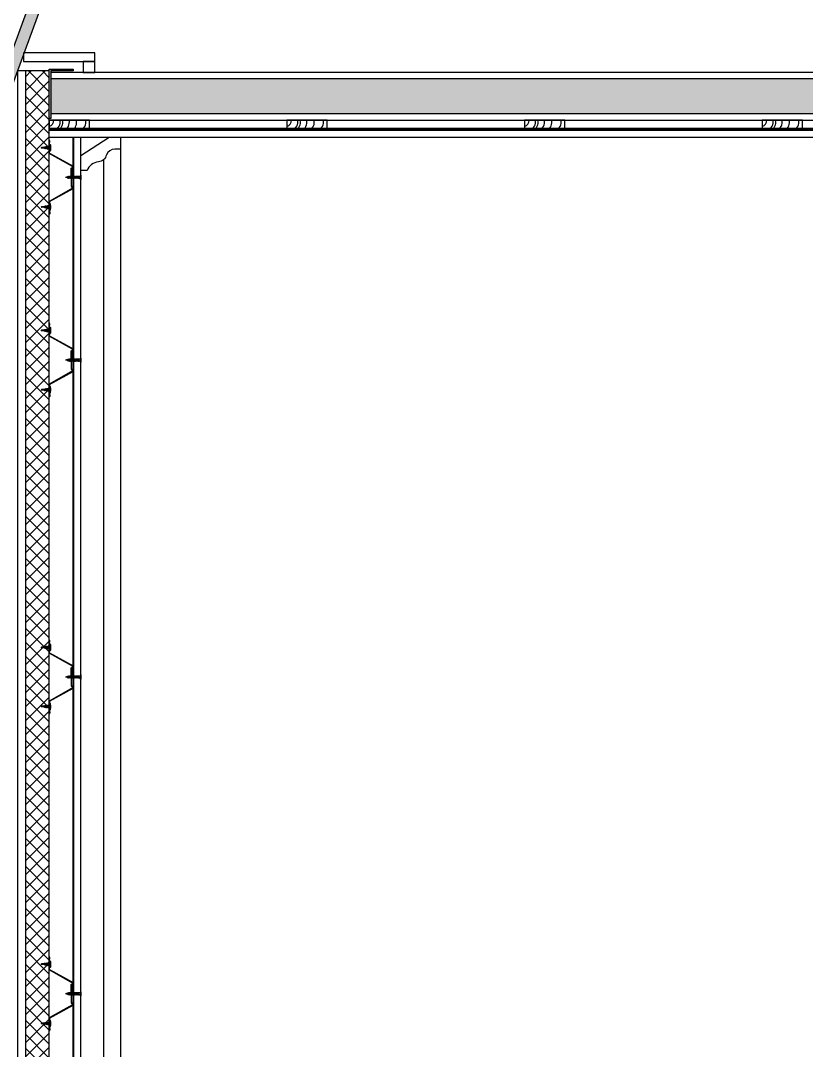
# Model space of a CAD drawing. Header units: inches. Extents: x 203 to 1065, y -1127 to 921.
# Drawn here: x 359.185 to 360.177, y 902.561 to 903.861 of the extents above; entities that cross this region are included whole.
import ezdxf

# ---------------------------------------------------------------- set-up
doc = ezdxf.new("R2010")
doc.units = ezdxf.units.IN
doc.header["$MEASUREMENT"] = 0
doc.linetypes.add('CONTINUA', pattern=[0])
doc.linetypes.add('DASHED2', pattern=[0.375, 0.25, -0.125])
for name, color, linetype in [('CORTE MUROS', 4, 'CONTINUA'), ('CORTE PERFILES Y CERCHA', 3, 'CONTINUA'), ('CORTE PROY', 8, 'CONTINUA')]:
    doc.layers.add(name, color=color, linetype=linetype)

msp = doc.modelspace()

# ---------------------------------------------------------------- hatches: boundary and pattern name
at = {"layer": 'CORTE MUROS', "ltscale": 0.5}
h = msp.add_hatch(dxfattribs=at)
h.set_pattern_fill('ANSI38', color=252, scale=0.05, angle=90.1237, style=0)
h.set_pattern_definition([(135.1236939, (356.129718, 445.1284), (-0.00440986616, -0.004428948005), []), (225.1236939, (356.129718, 445.1284), (-0.00439078432, -0.01326776217), [0.015625, -0.009375])])
h.paths.add_polyline_path([(357.3146, 898.7036), (357.3005, 898.7087), (359.2294, 903.9731), (359.2435, 903.9679)])
at = {"layer": 'CORTE MUROS'}
h = msp.add_hatch(dxfattribs=at)
h.set_pattern_fill('HONEY', color=251, scale=0.003, angle=90, style=0)
h.set_pattern_definition([(90, (1152.250319, -1371.910052), (-0.008248891935, 0.0142875), [0.009525, -0.01905]), (210, (1152.250319, -1371.910052), (-0.00824889199, -0.01428749997), [0.009525, -0.01905]), (150, (1152.250319, -1371.910052), (-0.016497783924, 3e-11), [-0.01905, 0.009525])])
h.paths.add_polyline_path([(359.2232, 903.7436), (359.2232, 903.7876), (361.6252, 903.7876), (361.6252, 903.7436)])
at = {"layer": 'CORTE PERFILES Y CERCHA', "ltscale": 0.5}
h = msp.add_hatch(dxfattribs=at)
h.set_pattern_fill('_USER', color=251, scale=0.0125, angle=135, style=0, double=1, pattern_type=0)
h.set_pattern_definition([(135, (330.638395, 601.799274), (-0.00883883476, -0.00883883476), []), (225, (330.638395, 601.799274), (0.00883883476, -0.00883883476), [])])
h.paths.add_polyline_path([(359.1912, 903.7976), (359.1912, 893.6096), (359.2212, 893.6096), (359.2212, 903.7976)])
msp.add_hatch(color=256, dxfattribs=at).paths.add_polyline_path([(359.2212, 903.7376), (359.2212, 903.7996), (359.239, 903.7996), (359.2392, 903.7994), (359.2394, 903.7996), (359.2512, 903.7996), (359.2512, 903.7976), (359.2232, 903.7976), (359.2232, 903.7778), (359.223, 903.7776), (359.2232, 903.7774), (359.2232, 903.7436), (359.2232, 903.7376)])

# ---------------------------------------------------------------- linework, layer by layer
at = {"layer": 'CORTE MUROS', "color": 1}
for p, q in [((359.2212, 903.7356), (361.6212, 903.7356)), ((359.2212, 903.7229), (361.6212, 903.7229)), ((359.2212, 903.7139), (361.6212, 903.7139))]:
    msp.add_line(p, q, dxfattribs=at)
at = {"layer": 'CORTE MUROS'}
for points in [[(357.3146, 898.7036), (357.3005, 898.7087), (359.2295, 903.9731), (359.2436, 903.9679), (357.3146, 898.7036)], [(359.2232, 903.7356), (361.6252, 903.7356), (361.6252, 903.7956), (359.2232, 903.7956)], [(361.6252, 903.7876), (359.2232, 903.7876)], [(361.6252, 903.7436), (359.2232, 903.7436)]]:
    msp.add_lwpolyline(points, dxfattribs=at)
at = {"layer": 'CORTE MUROS', "color": 1}
for points in [[(359.2212, 903.7356), (359.2212, 903.7229), (359.272, 903.7229), (359.272, 903.7356)], [(359.5212, 903.7356), (359.5212, 903.7229), (359.572, 903.7229), (359.572, 903.7356)], [(359.8212, 903.7356), (359.8212, 903.7229), (359.872, 903.7229), (359.872, 903.7356)], [(360.1212, 903.7356), (360.1212, 903.7229), (360.172, 903.7229), (360.172, 903.7356)]]:
    msp.add_lwpolyline(points, close=True, dxfattribs=at)
at = {"layer": 'CORTE MUROS', "color": 254, "linetype": 'DASHED2', "ltscale": 0.05, "const_width": 0.003, "elevation": 0}
msp.add_lwpolyline([(361.6212, 903.7243), (359.2212, 903.7243)], close=True, dxfattribs=at)
at = {"layer": 'CORTE MUROS', "color": 1}
for centre, radius, start, end in [((359.2183, 903.7356), 0.00878, 288.9627, 359.9781), ((359.2249, 903.7327), 0.0101, 284.3105, 16.715), ((359.2285, 903.7323), 0.00986, 287.7246, 17.0401), ((359.2365, 903.7325), 0.0101, 284.3105, 16.715), ((359.2445, 903.7324), 0.0112, 301.4112, 16.4414), ((359.2573, 903.7325), 0.0101, 284.3105, 16.715), ((359.5183, 903.7356), 0.00878, 288.9627, 359.9781), ((359.5249, 903.7327), 0.0101, 284.3105, 16.715), ((359.5285, 903.7323), 0.00986, 287.7246, 17.0401), ((359.5365, 903.7325), 0.0101, 284.3105, 16.715), ((359.5445, 903.7324), 0.0112, 301.4112, 16.4414), ((359.5573, 903.7325), 0.0101, 284.3105, 16.715), ((359.8183, 903.7356), 0.00878, 288.9627, 359.9781), ((359.8249, 903.7327), 0.0101, 284.3105, 16.715), ((359.8285, 903.7323), 0.00986, 287.7246, 17.0401), ((359.8365, 903.7325), 0.0101, 284.3105, 16.715), ((359.8445, 903.7324), 0.0112, 301.4112, 16.4414), ((359.8573, 903.7325), 0.0101, 284.3105, 16.715), ((360.1183, 903.7356), 0.00878, 288.9627, 359.9781), ((360.1249, 903.7327), 0.0101, 284.3105, 16.715), ((360.1285, 903.7323), 0.00986, 287.7246, 17.0401), ((360.1365, 903.7325), 0.0101, 284.3105, 16.715), ((360.1445, 903.7324), 0.0112, 301.4112, 16.4414), ((360.1573, 903.7325), 0.0101, 284.3105, 16.715)]:
    msp.add_arc(centre, radius, start, end, dxfattribs=at)
at = {"layer": 'CORTE PERFILES Y CERCHA'}
for p, q in [((359.2212, 903.7021), (359.2212, 903.7091)), ((359.2216, 903.7021), (359.2216, 903.7091)), ((359.2216, 903.7091), (359.2216, 903.7091)), ((359.2216, 903.7072), (359.2216, 903.7091)), ((359.2216, 903.7072), (359.222, 903.7072)), ((359.222, 903.704), (359.2216, 903.7036)), ((359.222, 903.7072), (359.222, 903.7091)), ((359.222, 903.704), (359.222, 903.6971)), ((359.2221, 903.7041), (359.2221, 903.697)), ((359.2229, 903.7041), (359.2229, 903.697)), ((359.2147, 903.7013), (359.2109, 903.7006)), ((359.2109, 903.7006), (359.2116, 903.701)), ((359.2116, 903.7006), (359.2109, 903.7006)), ((359.2109, 903.7006), (359.2116, 903.7002)), ((359.2147, 903.7013), (359.2116, 903.701)), ((359.2116, 903.7002), (359.2116, 903.7006)), ((359.215, 903.6998), (359.2116, 903.7002)), ((359.2151, 903.7017), (359.2147, 903.7013)), ((359.2147, 903.7013), (359.215, 903.6998)), ((359.2155, 903.6995), (359.215, 903.6998)), ((359.2151, 903.7017), (359.2155, 903.7014)), ((359.2155, 903.6995), (359.2151, 903.7017)), ((359.2164, 903.7015), (359.2155, 903.7014)), ((359.2155, 903.7014), (359.216, 903.6997)), ((359.2155, 903.6995), (359.216, 903.6997)), ((359.2169, 903.6996), (359.216, 903.6997)), ((359.2168, 903.702), (359.2164, 903.7015)), ((359.2164, 903.7015), (359.2169, 903.6996)), ((359.2168, 903.702), (359.2173, 903.7016)), ((359.2174, 903.6992), (359.2168, 903.702)), ((359.2174, 903.6992), (359.2169, 903.6996)), ((359.2182, 903.7017), (359.2173, 903.7016)), ((359.2173, 903.7016), (359.2178, 903.6995)), ((359.2174, 903.6992), (359.2178, 903.6995)), ((359.2187, 903.6994), (359.2178, 903.6995)), ((359.2186, 903.7023), (359.2182, 903.7017)), ((359.2182, 903.7017), (359.2187, 903.6994)), ((359.2186, 903.7023), (359.219, 903.7018)), ((359.2192, 903.6989), (359.2186, 903.7023)), ((359.2192, 903.6989), (359.2187, 903.6994)), ((359.22, 903.702), (359.219, 903.7018)), ((359.219, 903.7018), (359.2197, 903.6993)), ((359.2192, 903.6989), (359.2197, 903.6993)), ((359.2207, 903.6991), (359.2197, 903.6993)), ((359.2204, 903.7026), (359.22, 903.702)), ((359.22, 903.702), (359.2207, 903.6991)), ((359.2204, 903.7026), (359.2208, 903.7021)), ((359.2211, 903.6986), (359.2204, 903.7026)), ((359.2211, 903.6986), (359.2207, 903.6991)), ((359.2208, 903.7021), (359.2216, 903.699)), ((359.2216, 903.7021), (359.2208, 903.7021)), ((359.2211, 903.6986), (359.2216, 903.699)), ((359.2212, 903.6935), (359.2212, 903.6986)), ((359.2216, 903.7021), (359.2216, 903.7036)), ((359.2216, 903.7021), (359.2216, 903.699)), ((359.2216, 903.6938), (359.2216, 903.699)), ((359.2216, 903.6976), (359.2216, 903.699)), ((359.222, 903.6971), (359.2216, 903.6976)), ((359.2234, 903.7006), (359.2229, 903.7006)), ((359.2612, 903.6658), (359.2596, 903.6644)), ((359.2612, 903.6658), (359.2612, 903.6606)), ((359.2442, 903.664), (359.2419, 903.6632)), ((359.2446, 903.6643), (359.2443, 903.664)), ((359.2443, 903.664), (359.2447, 903.6622)), ((359.2446, 903.6643), (359.2449, 903.6642)), ((359.245, 903.6619), (359.2446, 903.6643)), ((359.245, 903.6619), (359.2447, 903.6622)), ((359.2455, 903.6644), (359.2449, 903.6642)), ((359.2449, 903.6642), (359.2453, 903.6622)), ((359.245, 903.6619), (359.2453, 903.6622)), ((359.2461, 903.662), (359.2453, 903.6622)), ((359.2458, 903.6647), (359.2455, 903.6644)), ((359.2455, 903.6644), (359.2461, 903.662)), ((359.2458, 903.6647), (359.2462, 903.6644)), ((359.2464, 903.6617), (359.2458, 903.6647)), ((359.2464, 903.6617), (359.2461, 903.662)), ((359.2462, 903.6644), (359.2467, 903.662)), ((359.2468, 903.6644), (359.2462, 903.6644)), ((359.2464, 903.6617), (359.2467, 903.662)), ((359.2474, 903.662), (359.2467, 903.662)), ((359.2472, 903.6647), (359.2468, 903.6644)), ((359.2468, 903.6644), (359.2474, 903.662)), ((359.2472, 903.6647), (359.2475, 903.6644)), ((359.2477, 903.6617), (359.2472, 903.6647)), ((359.2477, 903.6617), (359.2474, 903.662)), ((359.2475, 903.6644), (359.2481, 903.662)), ((359.2482, 903.6644), (359.2475, 903.6644)), ((359.2477, 903.6617), (359.2481, 903.662)), ((359.2487, 903.662), (359.2481, 903.662)), ((359.2485, 903.6647), (359.2482, 903.6644)), ((359.2482, 903.6644), (359.2487, 903.662)), ((359.2485, 903.6647), (359.2489, 903.6644)), ((359.2491, 903.6617), (359.2485, 903.6647)), ((359.2491, 903.6617), (359.2487, 903.662)), ((359.2489, 903.6644), (359.2494, 903.662)), ((359.2495, 903.6644), (359.2489, 903.6644)), ((359.2491, 903.6617), (359.2494, 903.662)), ((359.2501, 903.662), (359.2494, 903.662)), ((359.2499, 903.6647), (359.2495, 903.6644)), ((359.2495, 903.6644), (359.2501, 903.662)), ((359.2499, 903.6647), (359.2502, 903.6644)), ((359.2504, 903.6617), (359.2499, 903.6647)), ((359.2504, 903.6617), (359.2501, 903.662)), ((359.2502, 903.6644), (359.2508, 903.662)), ((359.2509, 903.6644), (359.2502, 903.6644)), ((359.2504, 903.6617), (359.2508, 903.662)), ((359.2514, 903.662), (359.2508, 903.662)), ((359.2512, 903.6647), (359.2509, 903.6644)), ((359.2509, 903.6644), (359.2514, 903.662)), ((359.2512, 903.6647), (359.2516, 903.6644)), ((359.2518, 903.6617), (359.2512, 903.6647)), ((359.2518, 903.6617), (359.2514, 903.662)), ((359.2516, 903.6644), (359.2521, 903.662)), ((359.2523, 903.6644), (359.2516, 903.6644)), ((359.2518, 903.6617), (359.2521, 903.662)), ((359.2528, 903.662), (359.2521, 903.662)), ((359.2528, 903.662), (359.2521, 903.662)), ((359.2526, 903.6647), (359.2523, 903.6644)), ((359.2523, 903.6644), (359.2528, 903.662)), ((359.2523, 903.6644), (359.2528, 903.662)), ((359.2526, 903.6647), (359.253, 903.6644)), ((359.2532, 903.6617), (359.2526, 903.6647)), ((359.2532, 903.6617), (359.2528, 903.662)), ((359.253, 903.6644), (359.2535, 903.662)), ((359.2536, 903.6644), (359.253, 903.6644)), ((359.2532, 903.6617), (359.2535, 903.662)), ((359.2542, 903.662), (359.2535, 903.662)), ((359.254, 903.6647), (359.2536, 903.6644)), ((359.2536, 903.6644), (359.2542, 903.662)), ((359.2536, 903.6644), (359.2542, 903.662)), ((359.2536, 903.6644), (359.2542, 903.662)), ((359.254, 903.6647), (359.2543, 903.6644)), ((359.2545, 903.6617), (359.254, 903.6647)), ((359.2545, 903.6617), (359.2542, 903.662)), ((359.2543, 903.6644), (359.2549, 903.662)), ((359.255, 903.6644), (359.2543, 903.6644)), ((359.2545, 903.6617), (359.2549, 903.662)), ((359.2555, 903.662), (359.2549, 903.662)), ((359.2553, 903.6647), (359.255, 903.6644)), ((359.255, 903.6644), (359.2555, 903.662)), ((359.255, 903.6644), (359.2555, 903.662)), ((359.255, 903.6644), (359.2555, 903.662)), ((359.2553, 903.6647), (359.2557, 903.6644)), ((359.2559, 903.6617), (359.2553, 903.6647)), ((359.2559, 903.6617), (359.2555, 903.662)), ((359.2557, 903.6644), (359.2562, 903.662)), ((359.2563, 903.6644), (359.2557, 903.6644)), ((359.2559, 903.6617), (359.2562, 903.662)), ((359.2569, 903.662), (359.2562, 903.662)), ((359.2567, 903.6647), (359.2563, 903.6644)), ((359.2563, 903.6644), (359.2569, 903.662)), ((359.2567, 903.6647), (359.257, 903.6644)), ((359.2572, 903.6617), (359.2567, 903.6647)), ((359.2572, 903.6617), (359.2569, 903.662)), ((359.2572, 903.6617), (359.2569, 903.662)), ((359.257, 903.6644), (359.2576, 903.662)), ((359.2577, 903.6644), (359.257, 903.6644)), ((359.2572, 903.6617), (359.2576, 903.662)), ((359.2572, 903.6617), (359.2576, 903.662)), ((359.2582, 903.662), (359.2576, 903.662)), ((359.258, 903.6647), (359.2577, 903.6644)), ((359.2577, 903.6644), (359.2582, 903.662)), ((359.258, 903.6647), (359.2584, 903.6644)), ((359.2586, 903.6617), (359.258, 903.6647)), ((359.2586, 903.6617), (359.2582, 903.662)), ((359.2586, 903.6617), (359.2582, 903.662)), ((359.2583, 903.6644), (359.2589, 903.662)), ((359.2596, 903.6644), (359.2583, 903.6644)), ((359.2589, 903.6644), (359.2584, 903.6644)), ((359.2586, 903.6617), (359.2589, 903.662)), ((359.2586, 903.6617), (359.2589, 903.662)), ((359.2595, 903.662), (359.2589, 903.662)), ((359.2596, 903.662), (359.2589, 903.662)), ((359.2612, 903.6606), (359.2596, 903.662)), ((359.2612, 903.6632), (359.2608, 903.6632)), ((359.2109, 903.6258), (359.2116, 903.6262)), ((359.215, 903.6266), (359.2116, 903.6262)), ((359.2116, 903.6262), (359.2116, 903.6258)), ((359.2147, 903.6251), (359.215, 903.6266)), ((359.2155, 903.627), (359.215, 903.6266)), ((359.2155, 903.627), (359.2151, 903.6247)), ((359.2155, 903.627), (359.216, 903.6267)), ((359.2155, 903.625), (359.216, 903.6267)), ((359.2169, 903.6268), (359.216, 903.6267)), ((359.2164, 903.6249), (359.2169, 903.6268)), ((359.2174, 903.6272), (359.2168, 903.6244)), ((359.2174, 903.6272), (359.2169, 903.6268)), ((359.2173, 903.6248), (359.2178, 903.6269)), ((359.2174, 903.6272), (359.2178, 903.6269)), ((359.2187, 903.627), (359.2178, 903.6269)), ((359.2182, 903.6247), (359.2187, 903.627)), ((359.2192, 903.6275), (359.2186, 903.6241)), ((359.2192, 903.6275), (359.2187, 903.6271)), ((359.219, 903.6246), (359.2197, 903.6272)), ((359.2192, 903.6275), (359.2197, 903.6271)), ((359.2207, 903.6273), (359.2197, 903.6272)), ((359.22, 903.6245), (359.2207, 903.6273)), ((359.2211, 903.6278), (359.2204, 903.6238)), ((359.2211, 903.6278), (359.2207, 903.6273)), ((359.2208, 903.6244), (359.2216, 903.6274)), ((359.2211, 903.6278), (359.2216, 903.6274)), ((359.2212, 903.6329), (359.2212, 903.6278)), ((359.2216, 903.6326), (359.2216, 903.6274)), ((359.222, 903.6293), (359.2216, 903.6288)), ((359.2216, 903.6288), (359.2216, 903.6228)), ((359.2216, 903.6243), (359.2216, 903.6274)), ((359.222, 903.6224), (359.222, 903.6293)), ((359.2221, 903.6223), (359.2221, 903.6294)), ((359.2229, 903.6223), (359.2229, 903.6294)), ((359.2116, 903.6258), (359.2109, 903.6258)), ((359.2109, 903.6258), (359.2116, 903.6254)), ((359.2147, 903.6251), (359.2109, 903.6258)), ((359.2147, 903.6251), (359.2116, 903.6254)), ((359.2151, 903.6247), (359.2147, 903.6251)), ((359.2151, 903.6247), (359.2155, 903.625)), ((359.2164, 903.6249), (359.2155, 903.625)), ((359.2168, 903.6244), (359.2164, 903.6249)), ((359.2168, 903.6244), (359.2173, 903.6248)), ((359.2182, 903.6247), (359.2173, 903.6248)), ((359.2186, 903.6241), (359.2182, 903.6247)), ((359.2186, 903.6241), (359.219, 903.6246)), ((359.22, 903.6245), (359.219, 903.6246)), ((359.2204, 903.6238), (359.22, 903.6245)), ((359.2204, 903.6238), (359.2208, 903.6244)), ((359.2216, 903.6243), (359.2208, 903.6244)), ((359.2212, 903.6243), (359.2212, 903.6173)), ((359.2216, 903.6243), (359.2216, 903.6173)), ((359.222, 903.6224), (359.2216, 903.6228)), ((359.2216, 903.6193), (359.2216, 903.6173)), ((359.2216, 903.6193), (359.222, 903.6193)), ((359.2216, 903.6173), (359.2216, 903.6173)), ((359.222, 903.6193), (359.222, 903.6173)), ((359.2234, 903.6258), (359.2229, 903.6258)), ((359.2147, 903.4707), (359.2109, 903.4699)), ((359.2109, 903.4699), (359.2116, 903.4703)), ((359.2147, 903.4707), (359.2116, 903.4703)), ((359.2151, 903.471), (359.2147, 903.4707)), ((359.2147, 903.4707), (359.215, 903.4691)), ((359.2151, 903.471), (359.2155, 903.4708)), ((359.2155, 903.4688), (359.2151, 903.471)), ((359.2164, 903.4709), (359.2155, 903.4708)), ((359.2155, 903.4708), (359.216, 903.469)), ((359.2168, 903.4713), (359.2164, 903.4709)), ((359.2164, 903.4709), (359.2169, 903.4689)), ((359.2168, 903.4713), (359.2173, 903.471)), ((359.2174, 903.4685), (359.2168, 903.4713)), ((359.2182, 903.4711), (359.2173, 903.471)), ((359.2173, 903.471), (359.2178, 903.4688)), ((359.2186, 903.4716), (359.2182, 903.4711)), ((359.2182, 903.4711), (359.2187, 903.4687)), ((359.2186, 903.4716), (359.219, 903.4712)), ((359.2192, 903.4682), (359.2186, 903.4716)), ((359.22, 903.4713), (359.219, 903.4712)), ((359.219, 903.4712), (359.2197, 903.4686)), ((359.2204, 903.4719), (359.22, 903.4713)), ((359.22, 903.4713), (359.2207, 903.4685)), ((359.2204, 903.4719), (359.2208, 903.4714)), ((359.2211, 903.4679), (359.2204, 903.4719)), ((359.2216, 903.4715), (359.2208, 903.4714)), ((359.2208, 903.4714), (359.2216, 903.4684)), ((359.2212, 903.4714), (359.2212, 903.4784)), ((359.2216, 903.4715), (359.2216, 903.4784)), ((359.2216, 903.4784), (359.2216, 903.4784)), ((359.2216, 903.4765), (359.2216, 903.4784)), ((359.2216, 903.4765), (359.222, 903.4765)), ((359.222, 903.4734), (359.2216, 903.4729)), ((359.2216, 903.4715), (359.2216, 903.4729)), ((359.2216, 903.4715), (359.2216, 903.4684)), ((359.222, 903.4765), (359.222, 903.4784)), ((359.222, 903.4734), (359.222, 903.4665)), ((359.2221, 903.4735), (359.2221, 903.4664)), ((359.2229, 903.4735), (359.2229, 903.4664)), ((359.2116, 903.4699), (359.2109, 903.4699)), ((359.2109, 903.4699), (359.2116, 903.4695)), ((359.2116, 903.4695), (359.2116, 903.4699)), ((359.215, 903.4691), (359.2116, 903.4695)), ((359.2155, 903.4688), (359.215, 903.4691)), ((359.2155, 903.4688), (359.216, 903.469)), ((359.2169, 903.4689), (359.216, 903.469)), ((359.2174, 903.4685), (359.2169, 903.4689)), ((359.2174, 903.4685), (359.2178, 903.4688)), ((359.2187, 903.4687), (359.2178, 903.4688)), ((359.2192, 903.4682), (359.2187, 903.4687)), ((359.2192, 903.4682), (359.2197, 903.4686)), ((359.2207, 903.4685), (359.2197, 903.4686)), ((359.2211, 903.4679), (359.2207, 903.4685)), ((359.2211, 903.4679), (359.2216, 903.4684)), ((359.2212, 903.4628), (359.2212, 903.468)), ((359.2216, 903.4631), (359.2216, 903.4684)), ((359.2216, 903.4669), (359.2216, 903.4684)), ((359.222, 903.4665), (359.2216, 903.4669)), ((359.2234, 903.4699), (359.2229, 903.4699)), ((359.2442, 903.4333), (359.2419, 903.4325)), ((359.2446, 903.4336), (359.2443, 903.4333)), ((359.2443, 903.4333), (359.2447, 903.4316)), ((359.2446, 903.4336), (359.2449, 903.4335)), ((359.245, 903.4312), (359.2446, 903.4336)), ((359.245, 903.4312), (359.2447, 903.4316)), ((359.2455, 903.4337), (359.2449, 903.4335)), ((359.2449, 903.4335), (359.2453, 903.4316)), ((359.245, 903.4312), (359.2453, 903.4316)), ((359.2461, 903.4314), (359.2453, 903.4316)), ((359.2458, 903.434), (359.2455, 903.4337)), ((359.2455, 903.4337), (359.2461, 903.4314)), ((359.2458, 903.434), (359.2462, 903.4337)), ((359.2464, 903.431), (359.2458, 903.434)), ((359.2464, 903.431), (359.2461, 903.4314)), ((359.2462, 903.4337), (359.2467, 903.4314)), ((359.2468, 903.4337), (359.2462, 903.4337)), ((359.2464, 903.431), (359.2467, 903.4314)), ((359.2474, 903.4314), (359.2467, 903.4314)), ((359.2472, 903.434), (359.2468, 903.4337)), ((359.2468, 903.4337), (359.2474, 903.4314)), ((359.2472, 903.434), (359.2475, 903.4337)), ((359.2477, 903.431), (359.2472, 903.434)), ((359.2477, 903.431), (359.2474, 903.4314)), ((359.2475, 903.4337), (359.2481, 903.4314)), ((359.2482, 903.4337), (359.2475, 903.4337)), ((359.2477, 903.431), (359.2481, 903.4314)), ((359.2487, 903.4314), (359.2481, 903.4314)), ((359.2485, 903.434), (359.2482, 903.4337)), ((359.2482, 903.4337), (359.2487, 903.4314)), ((359.2485, 903.434), (359.2489, 903.4337)), ((359.2491, 903.431), (359.2485, 903.434)), ((359.2491, 903.431), (359.2487, 903.4314)), ((359.2489, 903.4337), (359.2494, 903.4314)), ((359.2495, 903.4337), (359.2489, 903.4337)), ((359.2491, 903.431), (359.2494, 903.4314)), ((359.2501, 903.4314), (359.2494, 903.4314)), ((359.2499, 903.434), (359.2495, 903.4337)), ((359.2495, 903.4337), (359.2501, 903.4314)), ((359.2499, 903.434), (359.2502, 903.4337)), ((359.2504, 903.431), (359.2499, 903.434)), ((359.2504, 903.431), (359.2501, 903.4314)), ((359.2502, 903.4337), (359.2508, 903.4314)), ((359.2509, 903.4337), (359.2502, 903.4337)), ((359.2504, 903.431), (359.2508, 903.4314)), ((359.2514, 903.4314), (359.2508, 903.4314)), ((359.2512, 903.434), (359.2509, 903.4337)), ((359.2509, 903.4337), (359.2514, 903.4314)), ((359.2512, 903.434), (359.2516, 903.4337)), ((359.2518, 903.431), (359.2512, 903.434)), ((359.2518, 903.431), (359.2514, 903.4314)), ((359.2516, 903.4337), (359.2521, 903.4314)), ((359.2523, 903.4337), (359.2516, 903.4337)), ((359.2518, 903.431), (359.2521, 903.4314)), ((359.2528, 903.4314), (359.2521, 903.4314)), ((359.2528, 903.4314), (359.2521, 903.4314)), ((359.2526, 903.434), (359.2523, 903.4337)), ((359.2523, 903.4337), (359.2528, 903.4314)), ((359.2523, 903.4337), (359.2528, 903.4314)), ((359.2526, 903.434), (359.253, 903.4337)), ((359.2532, 903.431), (359.2526, 903.434)), ((359.2532, 903.431), (359.2528, 903.4314)), ((359.253, 903.4337), (359.2535, 903.4314)), ((359.2536, 903.4337), (359.253, 903.4337)), ((359.2532, 903.431), (359.2535, 903.4314)), ((359.2542, 903.4314), (359.2535, 903.4314)), ((359.254, 903.434), (359.2536, 903.4337)), ((359.2536, 903.4337), (359.2542, 903.4314)), ((359.2536, 903.4337), (359.2542, 903.4314)), ((359.2536, 903.4337), (359.2542, 903.4314)), ((359.254, 903.434), (359.2543, 903.4337)), ((359.2545, 903.431), (359.254, 903.434)), ((359.2545, 903.431), (359.2542, 903.4314)), ((359.2543, 903.4337), (359.2549, 903.4314)), ((359.255, 903.4337), (359.2543, 903.4337)), ((359.2545, 903.431), (359.2549, 903.4314)), ((359.2555, 903.4314), (359.2549, 903.4314)), ((359.2553, 903.434), (359.255, 903.4337)), ((359.255, 903.4337), (359.2555, 903.4314)), ((359.255, 903.4337), (359.2555, 903.4314)), ((359.255, 903.4337), (359.2555, 903.4314)), ((359.2553, 903.434), (359.2557, 903.4337)), ((359.2559, 903.431), (359.2553, 903.434)), ((359.2559, 903.431), (359.2555, 903.4314)), ((359.2557, 903.4337), (359.2562, 903.4314)), ((359.2563, 903.4337), (359.2557, 903.4337)), ((359.2559, 903.431), (359.2562, 903.4314)), ((359.2569, 903.4314), (359.2562, 903.4314)), ((359.2567, 903.434), (359.2563, 903.4337)), ((359.2563, 903.4337), (359.2569, 903.4314)), ((359.2567, 903.434), (359.257, 903.4337)), ((359.2572, 903.431), (359.2567, 903.434)), ((359.2572, 903.431), (359.2569, 903.4314)), ((359.2572, 903.431), (359.2569, 903.4314)), ((359.257, 903.4337), (359.2576, 903.4314)), ((359.2577, 903.4337), (359.257, 903.4337)), ((359.2572, 903.431), (359.2576, 903.4314)), ((359.2572, 903.431), (359.2576, 903.4314)), ((359.2582, 903.4314), (359.2576, 903.4314)), ((359.258, 903.434), (359.2577, 903.4337)), ((359.2577, 903.4337), (359.2582, 903.4314)), ((359.258, 903.434), (359.2584, 903.4337)), ((359.2586, 903.431), (359.258, 903.434)), ((359.2586, 903.431), (359.2582, 903.4314)), ((359.2586, 903.431), (359.2582, 903.4314)), ((359.2583, 903.4337), (359.2589, 903.4314)), ((359.2596, 903.4337), (359.2583, 903.4337)), ((359.2589, 903.4337), (359.2584, 903.4337)), ((359.2586, 903.431), (359.2589, 903.4314)), ((359.2586, 903.431), (359.2589, 903.4314)), ((359.2595, 903.4314), (359.2589, 903.4314)), ((359.2596, 903.4314), (359.2589, 903.4314)), ((359.2612, 903.4351), (359.2596, 903.4337)), ((359.2612, 903.4299), (359.2596, 903.4314)), ((359.2612, 903.4325), (359.2608, 903.4325)), ((359.2612, 903.4351), (359.2612, 903.4299)), ((359.2109, 903.3951), (359.2116, 903.3956)), ((359.2116, 903.3951), (359.2109, 903.3951)), ((359.2109, 903.3951), (359.2116, 903.3947)), ((359.2147, 903.3944), (359.2109, 903.3951)), ((359.215, 903.3959), (359.2116, 903.3956)), ((359.2116, 903.3956), (359.2116, 903.3951)), ((359.2147, 903.3944), (359.2116, 903.3947)), ((359.2147, 903.3944), (359.215, 903.3959)), ((359.2151, 903.394), (359.2147, 903.3944)), ((359.2155, 903.3963), (359.215, 903.3959)), ((359.2155, 903.3963), (359.2151, 903.394)), ((359.2151, 903.394), (359.2155, 903.3943)), ((359.2155, 903.3963), (359.216, 903.396)), ((359.2155, 903.3943), (359.216, 903.396)), ((359.2164, 903.3942), (359.2155, 903.3943)), ((359.2169, 903.3961), (359.216, 903.396)), ((359.2164, 903.3942), (359.2169, 903.3961)), ((359.2168, 903.3937), (359.2164, 903.3942)), ((359.2174, 903.3966), (359.2168, 903.3937)), ((359.2168, 903.3937), (359.2173, 903.3941)), ((359.2174, 903.3966), (359.2169, 903.3961)), ((359.2173, 903.3941), (359.2178, 903.3963)), ((359.2182, 903.394), (359.2173, 903.3941)), ((359.2174, 903.3966), (359.2178, 903.3963)), ((359.2187, 903.3964), (359.2178, 903.3963)), ((359.2182, 903.394), (359.2187, 903.3964)), ((359.2186, 903.3934), (359.2182, 903.394)), ((359.2192, 903.3968), (359.2186, 903.3934)), ((359.2186, 903.3934), (359.219, 903.3939)), ((359.2192, 903.3968), (359.2187, 903.3964)), ((359.219, 903.3939), (359.2197, 903.3965)), ((359.22, 903.3938), (359.219, 903.3939)), ((359.2192, 903.3968), (359.2197, 903.3965)), ((359.2207, 903.3966), (359.2197, 903.3965)), ((359.22, 903.3938), (359.2207, 903.3966)), ((359.2204, 903.3931), (359.22, 903.3938)), ((359.2211, 903.3971), (359.2204, 903.3931)), ((359.2204, 903.3931), (359.2208, 903.3937)), ((359.2211, 903.3971), (359.2207, 903.3966)), ((359.2208, 903.3937), (359.2216, 903.3967)), ((359.2216, 903.3936), (359.2208, 903.3937)), ((359.2211, 903.3971), (359.2216, 903.3967)), ((359.2212, 903.4022), (359.2212, 903.3971)), ((359.2212, 903.3936), (359.2212, 903.3867)), ((359.2216, 903.4019), (359.2216, 903.3967)), ((359.222, 903.3986), (359.2216, 903.3981)), ((359.2216, 903.3981), (359.2216, 903.3921)), ((359.2216, 903.3936), (359.2216, 903.3967)), ((359.2216, 903.3936), (359.2216, 903.3867)), ((359.222, 903.3917), (359.2216, 903.3921)), ((359.222, 903.3917), (359.222, 903.3986)), ((359.2221, 903.3916), (359.2221, 903.3987)), ((359.2229, 903.3916), (359.2229, 903.3987)), ((359.2234, 903.3951), (359.2229, 903.3951)), ((359.2216, 903.3886), (359.2216, 903.3867)), ((359.2216, 903.3886), (359.222, 903.3886)), ((359.2216, 903.3867), (359.2216, 903.3867)), ((359.222, 903.3886), (359.222, 903.3867)), ((359.2147, 903.0707), (359.2109, 903.0699)), ((359.2109, 903.0699), (359.2116, 903.0703)), ((359.2116, 903.0699), (359.2109, 903.0699)), ((359.2109, 903.0699), (359.2116, 903.0695)), ((359.2147, 903.0707), (359.2116, 903.0703)), ((359.2116, 903.0695), (359.2116, 903.0699)), ((359.215, 903.0691), (359.2116, 903.0695)), ((359.2151, 903.071), (359.2147, 903.0707)), ((359.2147, 903.0707), (359.215, 903.0691)), ((359.2155, 903.0688), (359.215, 903.0691)), ((359.2151, 903.071), (359.2155, 903.0708)), ((359.2155, 903.0688), (359.2151, 903.071)), ((359.2164, 903.0709), (359.2155, 903.0708)), ((359.2155, 903.0708), (359.216, 903.069)), ((359.2155, 903.0688), (359.216, 903.069)), ((359.2169, 903.0689), (359.216, 903.069)), ((359.2168, 903.0713), (359.2164, 903.0709)), ((359.2164, 903.0709), (359.2169, 903.0689)), ((359.2168, 903.0713), (359.2173, 903.071)), ((359.2174, 903.0685), (359.2168, 903.0713)), ((359.2174, 903.0685), (359.2169, 903.0689)), ((359.2182, 903.0711), (359.2173, 903.071)), ((359.2173, 903.071), (359.2178, 903.0688)), ((359.2174, 903.0685), (359.2178, 903.0688)), ((359.2187, 903.0687), (359.2178, 903.0688)), ((359.2186, 903.0716), (359.2182, 903.0711)), ((359.2182, 903.0711), (359.2187, 903.0687)), ((359.2186, 903.0716), (359.219, 903.0712)), ((359.2192, 903.0682), (359.2186, 903.0716)), ((359.2192, 903.0682), (359.2187, 903.0687)), ((359.22, 903.0713), (359.219, 903.0712)), ((359.219, 903.0712), (359.2197, 903.0686)), ((359.2192, 903.0682), (359.2197, 903.0686)), ((359.2207, 903.0685), (359.2197, 903.0686)), ((359.2204, 903.0719), (359.22, 903.0713)), ((359.22, 903.0713), (359.2207, 903.0685)), ((359.2204, 903.0719), (359.2208, 903.0714)), ((359.2211, 903.0679), (359.2204, 903.0719)), ((359.2211, 903.0679), (359.2207, 903.0685)), ((359.2216, 903.0715), (359.2208, 903.0714)), ((359.2208, 903.0714), (359.2216, 903.0684)), ((359.2211, 903.0679), (359.2216, 903.0684)), ((359.2212, 903.0714), (359.2212, 903.0784)), ((359.2212, 903.0628), (359.2212, 903.068)), ((359.2216, 903.0715), (359.2216, 903.0784)), ((359.2216, 903.0784), (359.2216, 903.0784)), ((359.2216, 903.0765), (359.2216, 903.0784)), ((359.2216, 903.0765), (359.222, 903.0765)), ((359.222, 903.0734), (359.2216, 903.0729)), ((359.2216, 903.0715), (359.2216, 903.0729)), ((359.2216, 903.0715), (359.2216, 903.0684)), ((359.2216, 903.0631), (359.2216, 903.0684)), ((359.2216, 903.0669), (359.2216, 903.0684)), ((359.222, 903.0765), (359.222, 903.0784)), ((359.222, 903.0734), (359.222, 903.0665)), ((359.2221, 903.0735), (359.2221, 903.0664)), ((359.2229, 903.0735), (359.2229, 903.0664)), ((359.2234, 903.0699), (359.2229, 903.0699)), ((359.222, 903.0665), (359.2216, 903.0669)), ((359.2442, 903.0333), (359.2419, 903.0325)), ((359.2446, 903.0336), (359.2443, 903.0333)), ((359.2443, 903.0333), (359.2447, 903.0316)), ((359.2446, 903.0336), (359.2449, 903.0335)), ((359.245, 903.0312), (359.2446, 903.0336)), ((359.245, 903.0312), (359.2447, 903.0316)), ((359.2455, 903.0337), (359.2449, 903.0335)), ((359.2449, 903.0335), (359.2453, 903.0316)), ((359.245, 903.0312), (359.2453, 903.0316)), ((359.2461, 903.0314), (359.2453, 903.0316)), ((359.2458, 903.034), (359.2455, 903.0337)), ((359.2455, 903.0337), (359.2461, 903.0314)), ((359.2458, 903.034), (359.2462, 903.0337)), ((359.2464, 903.031), (359.2458, 903.034)), ((359.2464, 903.031), (359.2461, 903.0314)), ((359.2462, 903.0337), (359.2467, 903.0314)), ((359.2468, 903.0337), (359.2462, 903.0337)), ((359.2464, 903.031), (359.2467, 903.0314)), ((359.2474, 903.0314), (359.2467, 903.0314)), ((359.2472, 903.034), (359.2468, 903.0337)), ((359.2468, 903.0337), (359.2474, 903.0314)), ((359.2472, 903.034), (359.2475, 903.0337)), ((359.2477, 903.031), (359.2472, 903.034)), ((359.2477, 903.031), (359.2474, 903.0314)), ((359.2475, 903.0337), (359.2481, 903.0314)), ((359.2482, 903.0337), (359.2475, 903.0337)), ((359.2477, 903.031), (359.2481, 903.0314)), ((359.2487, 903.0314), (359.2481, 903.0314)), ((359.2485, 903.034), (359.2482, 903.0337)), ((359.2482, 903.0337), (359.2487, 903.0314)), ((359.2485, 903.034), (359.2489, 903.0337)), ((359.2491, 903.031), (359.2485, 903.034)), ((359.2491, 903.031), (359.2487, 903.0314)), ((359.2489, 903.0337), (359.2494, 903.0314)), ((359.2495, 903.0337), (359.2489, 903.0337)), ((359.2491, 903.031), (359.2494, 903.0314)), ((359.2501, 903.0314), (359.2494, 903.0314)), ((359.2499, 903.034), (359.2495, 903.0337)), ((359.2495, 903.0337), (359.2501, 903.0314)), ((359.2499, 903.034), (359.2502, 903.0337)), ((359.2504, 903.031), (359.2499, 903.034)), ((359.2504, 903.031), (359.2501, 903.0314)), ((359.2502, 903.0337), (359.2508, 903.0314)), ((359.2509, 903.0337), (359.2502, 903.0337)), ((359.2504, 903.031), (359.2508, 903.0314)), ((359.2514, 903.0314), (359.2508, 903.0314)), ((359.2512, 903.034), (359.2509, 903.0337)), ((359.2509, 903.0337), (359.2514, 903.0314)), ((359.2512, 903.034), (359.2516, 903.0337)), ((359.2518, 903.031), (359.2512, 903.034)), ((359.2518, 903.031), (359.2514, 903.0314)), ((359.2516, 903.0337), (359.2521, 903.0314)), ((359.2523, 903.0337), (359.2516, 903.0337)), ((359.2518, 903.031), (359.2521, 903.0314)), ((359.2528, 903.0314), (359.2521, 903.0314)), ((359.2528, 903.0314), (359.2521, 903.0314)), ((359.2526, 903.034), (359.2523, 903.0337)), ((359.2523, 903.0337), (359.2528, 903.0314)), ((359.2523, 903.0337), (359.2528, 903.0314)), ((359.2526, 903.034), (359.253, 903.0337)), ((359.2532, 903.031), (359.2526, 903.034)), ((359.2532, 903.031), (359.2528, 903.0314)), ((359.253, 903.0337), (359.2535, 903.0314)), ((359.2536, 903.0337), (359.253, 903.0337)), ((359.2532, 903.031), (359.2535, 903.0314)), ((359.2542, 903.0314), (359.2535, 903.0314)), ((359.254, 903.034), (359.2536, 903.0337)), ((359.2536, 903.0337), (359.2542, 903.0314)), ((359.2536, 903.0337), (359.2542, 903.0314)), ((359.2536, 903.0337), (359.2542, 903.0314)), ((359.254, 903.034), (359.2543, 903.0337)), ((359.2545, 903.031), (359.254, 903.034)), ((359.2545, 903.031), (359.2542, 903.0314)), ((359.2543, 903.0337), (359.2549, 903.0314)), ((359.255, 903.0337), (359.2543, 903.0337)), ((359.2545, 903.031), (359.2549, 903.0314)), ((359.2555, 903.0314), (359.2549, 903.0314)), ((359.2553, 903.034), (359.255, 903.0337)), ((359.255, 903.0337), (359.2555, 903.0314)), ((359.255, 903.0337), (359.2555, 903.0314)), ((359.255, 903.0337), (359.2555, 903.0314)), ((359.2553, 903.034), (359.2557, 903.0337)), ((359.2559, 903.031), (359.2553, 903.034)), ((359.2559, 903.031), (359.2555, 903.0314)), ((359.2557, 903.0337), (359.2562, 903.0314)), ((359.2563, 903.0337), (359.2557, 903.0337)), ((359.2559, 903.031), (359.2562, 903.0314)), ((359.2569, 903.0314), (359.2562, 903.0314)), ((359.2567, 903.034), (359.2563, 903.0337)), ((359.2563, 903.0337), (359.2569, 903.0314)), ((359.2567, 903.034), (359.257, 903.0337)), ((359.2572, 903.031), (359.2567, 903.034)), ((359.2572, 903.031), (359.2569, 903.0314)), ((359.2572, 903.031), (359.2569, 903.0314)), ((359.257, 903.0337), (359.2576, 903.0314)), ((359.2577, 903.0337), (359.257, 903.0337)), ((359.2572, 903.031), (359.2576, 903.0314)), ((359.2572, 903.031), (359.2576, 903.0314)), ((359.2582, 903.0314), (359.2576, 903.0314)), ((359.258, 903.034), (359.2577, 903.0337)), ((359.2577, 903.0337), (359.2582, 903.0314)), ((359.258, 903.034), (359.2584, 903.0337)), ((359.2586, 903.031), (359.258, 903.034)), ((359.2586, 903.031), (359.2582, 903.0314)), ((359.2586, 903.031), (359.2582, 903.0314)), ((359.2583, 903.0337), (359.2589, 903.0314)), ((359.2596, 903.0337), (359.2583, 903.0337)), ((359.2589, 903.0337), (359.2584, 903.0337)), ((359.2586, 903.031), (359.2589, 903.0314)), ((359.2586, 903.031), (359.2589, 903.0314)), ((359.2595, 903.0314), (359.2589, 903.0314)), ((359.2596, 903.0314), (359.2589, 903.0314)), ((359.2612, 903.0351), (359.2596, 903.0337)), ((359.2612, 903.0299), (359.2596, 903.0314)), ((359.2612, 903.0325), (359.2608, 903.0325)), ((359.2612, 903.0351), (359.2612, 903.0299)), ((359.2212, 903.0022), (359.2212, 902.9971)), ((359.2109, 902.9951), (359.2116, 902.9956)), ((359.2116, 902.9951), (359.2109, 902.9951)), ((359.2109, 902.9951), (359.2116, 902.9947)), ((359.2147, 902.9944), (359.2109, 902.9951)), ((359.215, 902.9959), (359.2116, 902.9956)), ((359.2116, 902.9956), (359.2116, 902.9951)), ((359.2147, 902.9944), (359.2116, 902.9947)), ((359.2147, 902.9944), (359.215, 902.9959)), ((359.2151, 902.994), (359.2147, 902.9944)), ((359.2155, 902.9963), (359.215, 902.9959)), ((359.2155, 902.9963), (359.2151, 902.994)), ((359.2151, 902.994), (359.2155, 902.9943)), ((359.2155, 902.9963), (359.216, 902.996)), ((359.2155, 902.9943), (359.216, 902.996)), ((359.2164, 902.9942), (359.2155, 902.9943)), ((359.2169, 902.9961), (359.216, 902.996)), ((359.2164, 902.9942), (359.2169, 902.9961)), ((359.2168, 902.9937), (359.2164, 902.9942)), ((359.2174, 902.9966), (359.2168, 902.9937)), ((359.2168, 902.9937), (359.2173, 902.9941)), ((359.2174, 902.9966), (359.2169, 902.9961)), ((359.2173, 902.9941), (359.2178, 902.9963)), ((359.2182, 902.994), (359.2173, 902.9941)), ((359.2174, 902.9966), (359.2178, 902.9963)), ((359.2187, 902.9964), (359.2178, 902.9963)), ((359.2182, 902.994), (359.2187, 902.9964)), ((359.2186, 902.9934), (359.2182, 902.994)), ((359.2192, 902.9968), (359.2186, 902.9934)), ((359.2186, 902.9934), (359.219, 902.9939)), ((359.2192, 902.9968), (359.2187, 902.9964)), ((359.219, 902.9939), (359.2197, 902.9965)), ((359.22, 902.9938), (359.219, 902.9939)), ((359.2192, 902.9968), (359.2197, 902.9965)), ((359.2207, 902.9966), (359.2197, 902.9965)), ((359.22, 902.9938), (359.2207, 902.9966)), ((359.2204, 902.9931), (359.22, 902.9938)), ((359.2211, 902.9971), (359.2204, 902.9931)), ((359.2204, 902.9931), (359.2208, 902.9937)), ((359.2211, 902.9971), (359.2207, 902.9966)), ((359.2208, 902.9937), (359.2216, 902.9967)), ((359.2216, 902.9936), (359.2208, 902.9937)), ((359.2211, 902.9971), (359.2216, 902.9967)), ((359.2212, 902.9936), (359.2212, 902.9867)), ((359.2216, 903.0019), (359.2216, 902.9967)), ((359.222, 902.9986), (359.2216, 902.9981)), ((359.2216, 902.9981), (359.2216, 902.9921)), ((359.2216, 902.9936), (359.2216, 902.9967)), ((359.2216, 902.9936), (359.2216, 902.9867)), ((359.222, 902.9917), (359.2216, 902.9921)), ((359.222, 902.9917), (359.222, 902.9986)), ((359.2221, 902.9916), (359.2221, 902.9987)), ((359.2229, 902.9916), (359.2229, 902.9987)), ((359.2234, 902.9951), (359.2229, 902.9951)), ((359.2216, 902.9886), (359.2216, 902.9867)), ((359.2216, 902.9886), (359.222, 902.9886)), ((359.2216, 902.9867), (359.2216, 902.9867)), ((359.222, 902.9886), (359.222, 902.9867)), ((359.2212, 902.6714), (359.2212, 902.6784)), ((359.2216, 902.6715), (359.2216, 902.6784)), ((359.2216, 902.6784), (359.2216, 902.6784)), ((359.2216, 902.6765), (359.2216, 902.6784)), ((359.222, 902.6765), (359.222, 902.6784)), ((359.2147, 902.6707), (359.2109, 902.6699)), ((359.2109, 902.6699), (359.2116, 902.6703)), ((359.2116, 902.6699), (359.2109, 902.6699)), ((359.2109, 902.6699), (359.2116, 902.6695)), ((359.2147, 902.6707), (359.2116, 902.6703)), ((359.2116, 902.6695), (359.2116, 902.6699)), ((359.215, 902.6691), (359.2116, 902.6695)), ((359.2151, 902.671), (359.2147, 902.6707)), ((359.2147, 902.6707), (359.215, 902.6691)), ((359.2155, 902.6688), (359.215, 902.6691)), ((359.2151, 902.671), (359.2155, 902.6708)), ((359.2155, 902.6688), (359.2151, 902.671)), ((359.2164, 902.6709), (359.2155, 902.6708)), ((359.2155, 902.6708), (359.216, 902.669)), ((359.2155, 902.6688), (359.216, 902.669)), ((359.2169, 902.6689), (359.216, 902.669)), ((359.2168, 902.6713), (359.2164, 902.6709)), ((359.2164, 902.6709), (359.2169, 902.6689)), ((359.2168, 902.6713), (359.2173, 902.671)), ((359.2174, 902.6685), (359.2168, 902.6713)), ((359.2174, 902.6685), (359.2169, 902.6689)), ((359.2182, 902.6711), (359.2173, 902.671)), ((359.2173, 902.671), (359.2178, 902.6688)), ((359.2174, 902.6685), (359.2178, 902.6688)), ((359.2187, 902.6687), (359.2178, 902.6688)), ((359.2186, 902.6716), (359.2182, 902.6711)), ((359.2182, 902.6711), (359.2187, 902.6687)), ((359.2186, 902.6716), (359.219, 902.6712)), ((359.2192, 902.6682), (359.2186, 902.6716)), ((359.2192, 902.6682), (359.2187, 902.6687)), ((359.22, 902.6713), (359.219, 902.6712)), ((359.219, 902.6712), (359.2197, 902.6686)), ((359.2192, 902.6682), (359.2197, 902.6686)), ((359.2207, 902.6685), (359.2197, 902.6686)), ((359.2204, 902.6719), (359.22, 902.6713)), ((359.22, 902.6713), (359.2207, 902.6685)), ((359.2204, 902.6719), (359.2208, 902.6714)), ((359.2211, 902.6679), (359.2204, 902.6719)), ((359.2211, 902.6679), (359.2207, 902.6685)), ((359.2216, 902.6715), (359.2208, 902.6714)), ((359.2208, 902.6714), (359.2216, 902.6684)), ((359.2211, 902.6679), (359.2216, 902.6684)), ((359.2212, 902.6628), (359.2212, 902.668)), ((359.2216, 902.6765), (359.222, 902.6765)), ((359.222, 902.6734), (359.2216, 902.6729)), ((359.2216, 902.6715), (359.2216, 902.6729)), ((359.2216, 902.6715), (359.2216, 902.6684)), ((359.2216, 902.6631), (359.2216, 902.6684)), ((359.2216, 902.6669), (359.2216, 902.6684)), ((359.222, 902.6665), (359.2216, 902.6669)), ((359.222, 902.6734), (359.222, 902.6665)), ((359.2221, 902.6735), (359.2221, 902.6664)), ((359.2229, 902.6735), (359.2229, 902.6664)), ((359.2234, 902.6699), (359.2229, 902.6699)), ((359.2442, 902.6333), (359.2419, 902.6325)), ((359.2446, 902.6336), (359.2443, 902.6333)), ((359.2443, 902.6333), (359.2447, 902.6316)), ((359.2446, 902.6336), (359.2449, 902.6335)), ((359.245, 902.6312), (359.2446, 902.6336)), ((359.245, 902.6312), (359.2447, 902.6316)), ((359.2455, 902.6337), (359.2449, 902.6335)), ((359.2449, 902.6335), (359.2453, 902.6316)), ((359.245, 902.6312), (359.2453, 902.6316)), ((359.2461, 902.6314), (359.2453, 902.6316)), ((359.2458, 902.634), (359.2455, 902.6337)), ((359.2455, 902.6337), (359.2461, 902.6314)), ((359.2458, 902.634), (359.2462, 902.6337)), ((359.2464, 902.631), (359.2458, 902.634)), ((359.2464, 902.631), (359.2461, 902.6314)), ((359.2462, 902.6337), (359.2467, 902.6314)), ((359.2468, 902.6337), (359.2462, 902.6337)), ((359.2464, 902.631), (359.2467, 902.6314)), ((359.2474, 902.6314), (359.2467, 902.6314)), ((359.2472, 902.634), (359.2468, 902.6337)), ((359.2468, 902.6337), (359.2474, 902.6314)), ((359.2472, 902.634), (359.2475, 902.6337)), ((359.2477, 902.631), (359.2472, 902.634)), ((359.2477, 902.631), (359.2474, 902.6314)), ((359.2475, 902.6337), (359.2481, 902.6314)), ((359.2482, 902.6337), (359.2475, 902.6337)), ((359.2477, 902.631), (359.2481, 902.6314)), ((359.2487, 902.6314), (359.2481, 902.6314)), ((359.2485, 902.634), (359.2482, 902.6337)), ((359.2482, 902.6337), (359.2487, 902.6314)), ((359.2485, 902.634), (359.2489, 902.6337)), ((359.2491, 902.631), (359.2485, 902.634)), ((359.2491, 902.631), (359.2487, 902.6314)), ((359.2489, 902.6337), (359.2494, 902.6314)), ((359.2495, 902.6337), (359.2489, 902.6337)), ((359.2491, 902.631), (359.2494, 902.6314)), ((359.2501, 902.6314), (359.2494, 902.6314)), ((359.2499, 902.634), (359.2495, 902.6337)), ((359.2495, 902.6337), (359.2501, 902.6314)), ((359.2499, 902.634), (359.2502, 902.6337)), ((359.2504, 902.631), (359.2499, 902.634)), ((359.2504, 902.631), (359.2501, 902.6314)), ((359.2502, 902.6337), (359.2508, 902.6314)), ((359.2509, 902.6337), (359.2502, 902.6337)), ((359.2504, 902.631), (359.2508, 902.6314)), ((359.2514, 902.6314), (359.2508, 902.6314)), ((359.2512, 902.634), (359.2509, 902.6337)), ((359.2509, 902.6337), (359.2514, 902.6314)), ((359.2512, 902.634), (359.2516, 902.6337)), ((359.2518, 902.631), (359.2512, 902.634)), ((359.2518, 902.631), (359.2514, 902.6314)), ((359.2516, 902.6337), (359.2521, 902.6314)), ((359.2523, 902.6337), (359.2516, 902.6337)), ((359.2518, 902.631), (359.2521, 902.6314)), ((359.2528, 902.6314), (359.2521, 902.6314)), ((359.2528, 902.6314), (359.2521, 902.6314)), ((359.2526, 902.634), (359.2523, 902.6337)), ((359.2523, 902.6337), (359.2528, 902.6314)), ((359.2523, 902.6337), (359.2528, 902.6314)), ((359.2526, 902.634), (359.253, 902.6337)), ((359.2532, 902.631), (359.2526, 902.634)), ((359.2532, 902.631), (359.2528, 902.6314)), ((359.253, 902.6337), (359.2535, 902.6314)), ((359.2536, 902.6337), (359.253, 902.6337)), ((359.2532, 902.631), (359.2535, 902.6314)), ((359.2542, 902.6314), (359.2535, 902.6314)), ((359.254, 902.634), (359.2536, 902.6337)), ((359.2536, 902.6337), (359.2542, 902.6314)), ((359.2536, 902.6337), (359.2542, 902.6314)), ((359.2536, 902.6337), (359.2542, 902.6314)), ((359.254, 902.634), (359.2543, 902.6337)), ((359.2545, 902.631), (359.254, 902.634)), ((359.2545, 902.631), (359.2542, 902.6314)), ((359.2543, 902.6337), (359.2549, 902.6314)), ((359.255, 902.6337), (359.2543, 902.6337)), ((359.2545, 902.631), (359.2549, 902.6314)), ((359.2555, 902.6314), (359.2549, 902.6314)), ((359.2553, 902.634), (359.255, 902.6337)), ((359.255, 902.6337), (359.2555, 902.6314)), ((359.255, 902.6337), (359.2555, 902.6314)), ((359.255, 902.6337), (359.2555, 902.6314)), ((359.2553, 902.634), (359.2557, 902.6337)), ((359.2559, 902.631), (359.2553, 902.634)), ((359.2559, 902.631), (359.2555, 902.6314)), ((359.2557, 902.6337), (359.2562, 902.6314)), ((359.2563, 902.6337), (359.2557, 902.6337)), ((359.2559, 902.631), (359.2562, 902.6314)), ((359.2569, 902.6314), (359.2562, 902.6314)), ((359.2567, 902.634), (359.2563, 902.6337)), ((359.2563, 902.6337), (359.2569, 902.6314)), ((359.2567, 902.634), (359.257, 902.6337)), ((359.2572, 902.631), (359.2567, 902.634)), ((359.2572, 902.631), (359.2569, 902.6314)), ((359.2572, 902.631), (359.2569, 902.6314)), ((359.257, 902.6337), (359.2576, 902.6314)), ((359.2577, 902.6337), (359.257, 902.6337)), ((359.2572, 902.631), (359.2576, 902.6314)), ((359.2572, 902.631), (359.2576, 902.6314)), ((359.2582, 902.6314), (359.2576, 902.6314)), ((359.258, 902.634), (359.2577, 902.6337)), ((359.2577, 902.6337), (359.2582, 902.6314)), ((359.258, 902.634), (359.2584, 902.6337)), ((359.2586, 902.631), (359.258, 902.634)), ((359.2586, 902.631), (359.2582, 902.6314)), ((359.2586, 902.631), (359.2582, 902.6314)), ((359.2583, 902.6337), (359.2589, 902.6314)), ((359.2596, 902.6337), (359.2583, 902.6337)), ((359.2589, 902.6337), (359.2584, 902.6337)), ((359.2586, 902.631), (359.2589, 902.6314)), ((359.2586, 902.631), (359.2589, 902.6314)), ((359.2595, 902.6314), (359.2589, 902.6314)), ((359.2596, 902.6314), (359.2589, 902.6314)), ((359.2612, 902.6351), (359.2596, 902.6337)), ((359.2612, 902.6299), (359.2596, 902.6314)), ((359.2612, 902.6325), (359.2608, 902.6325)), ((359.2612, 902.6351), (359.2612, 902.6299)), ((359.2212, 902.6022), (359.2212, 902.5971)), ((359.2216, 902.6019), (359.2216, 902.5967)), ((359.2109, 902.5951), (359.2116, 902.5956)), ((359.2116, 902.5951), (359.2109, 902.5951)), ((359.2109, 902.5951), (359.2116, 902.5947)), ((359.2147, 902.5944), (359.2109, 902.5951)), ((359.215, 902.5959), (359.2116, 902.5956)), ((359.2116, 902.5956), (359.2116, 902.5951)), ((359.2147, 902.5944), (359.2116, 902.5947)), ((359.2147, 902.5944), (359.215, 902.5959)), ((359.2151, 902.594), (359.2147, 902.5944)), ((359.2155, 902.5963), (359.215, 902.5959)), ((359.2155, 902.5963), (359.2151, 902.594)), ((359.2151, 902.594), (359.2155, 902.5943)), ((359.2155, 902.5963), (359.216, 902.596)), ((359.2155, 902.5943), (359.216, 902.596)), ((359.2164, 902.5942), (359.2155, 902.5943)), ((359.2169, 902.5961), (359.216, 902.596)), ((359.2164, 902.5942), (359.2169, 902.5961)), ((359.2168, 902.5937), (359.2164, 902.5942)), ((359.2174, 902.5966), (359.2168, 902.5937)), ((359.2168, 902.5937), (359.2173, 902.5941)), ((359.2174, 902.5966), (359.2169, 902.5961)), ((359.2173, 902.5941), (359.2178, 902.5963)), ((359.2182, 902.594), (359.2173, 902.5941)), ((359.2174, 902.5966), (359.2178, 902.5963)), ((359.2187, 902.5964), (359.2178, 902.5963)), ((359.2182, 902.594), (359.2187, 902.5964)), ((359.2186, 902.5934), (359.2182, 902.594)), ((359.2192, 902.5968), (359.2186, 902.5934)), ((359.2186, 902.5934), (359.219, 902.5939)), ((359.2192, 902.5968), (359.2187, 902.5964)), ((359.219, 902.5939), (359.2197, 902.5965)), ((359.22, 902.5938), (359.219, 902.5939)), ((359.2192, 902.5968), (359.2197, 902.5965)), ((359.2207, 902.5966), (359.2197, 902.5965)), ((359.22, 902.5938), (359.2207, 902.5966)), ((359.2204, 902.5931), (359.22, 902.5938)), ((359.2211, 902.5971), (359.2204, 902.5931)), ((359.2204, 902.5931), (359.2208, 902.5937)), ((359.2211, 902.5971), (359.2207, 902.5966)), ((359.2208, 902.5937), (359.2216, 902.5967)), ((359.2216, 902.5936), (359.2208, 902.5937)), ((359.2211, 902.5971), (359.2216, 902.5967)), ((359.2212, 902.5936), (359.2212, 902.5867)), ((359.222, 902.5986), (359.2216, 902.5981)), ((359.2216, 902.5981), (359.2216, 902.5921)), ((359.2216, 902.5936), (359.2216, 902.5967)), ((359.2216, 902.5936), (359.2216, 902.5867)), ((359.222, 902.5917), (359.2216, 902.5921)), ((359.2216, 902.5886), (359.2216, 902.5867)), ((359.2216, 902.5886), (359.222, 902.5886)), ((359.2216, 902.5867), (359.2216, 902.5867)), ((359.222, 902.5917), (359.222, 902.5986)), ((359.222, 902.5886), (359.222, 902.5867)), ((359.2221, 902.5916), (359.2221, 902.5987)), ((359.2229, 902.5916), (359.2229, 902.5987)), ((359.2234, 902.5951), (359.2229, 902.5951))]:
    msp.add_line(p, q, dxfattribs=at)
at = {"layer": 'CORTE PERFILES Y CERCHA', "color": 2}
for p, q in [((359.2512, 893.6933), (359.2512, 903.7139)), ((359.2522, 893.6933), (359.2522, 903.7139)), ((359.2612, 893.6933), (359.2612, 903.7139))]:
    msp.add_line(p, q, dxfattribs=at)
at = {"layer": 'CORTE PERFILES Y CERCHA'}
for points in [[(359.2789, 903.8096), (359.2789, 903.8206), (359.1889, 903.8206), (359.1889, 903.8096)], [(359.2789, 903.8096), (359.2639, 903.8096), (359.2639, 903.7956), (359.2789, 903.7956)], [(359.1812, 903.7976), (359.1812, 893.6096), (359.2212, 893.6096), (359.2212, 903.7976)]]:
    msp.add_lwpolyline(points, close=True, dxfattribs=at)
at = {"layer": 'CORTE PERFILES Y CERCHA', "color": 2}
msp.add_lwpolyline([(359.1912, 903.7976), (359.1912, 893.6096), (359.2212, 893.6096), (359.2212, 903.7976)], close=True, dxfattribs=at)
at = {"layer": 'CORTE PERFILES Y CERCHA'}
for points in [[(359.2232, 903.7774), (359.2232, 903.7376), (359.2212, 903.7376), (359.2212, 903.7996), (359.239, 903.7996), (359.2392, 903.7994), (359.2394, 903.7996), (359.2512, 903.7996), (359.2512, 903.7976), (359.2232, 903.7976), (359.2232, 903.7778), (359.223, 903.7776), (359.2232, 903.7774)], [(359.2488, 903.6646), (359.2488, 903.6748), (359.2507, 903.6758), (359.2507, 903.6769), (359.2212, 903.6935)], [(359.2216, 903.6938), (359.2512, 903.6774), (359.2512, 903.6755), (359.2493, 903.6745), (359.2493, 903.6644)], [(359.2488, 903.662), (359.2488, 903.6516), (359.2507, 903.6506), (359.2507, 903.6495), (359.2212, 903.6329)], [(359.2216, 903.6326), (359.2512, 903.649), (359.2512, 903.6509), (359.2493, 903.6519), (359.2493, 903.6619)], [(359.2488, 903.434), (359.2488, 903.4442), (359.2507, 903.4451), (359.2507, 903.4462), (359.2212, 903.4628)], [(359.2216, 903.4631), (359.2512, 903.4467), (359.2512, 903.4448), (359.2493, 903.4439), (359.2493, 903.4337)], [(359.2488, 903.4314), (359.2488, 903.4209), (359.2507, 903.4199), (359.2507, 903.4188), (359.2212, 903.4022)], [(359.2216, 903.4019), (359.2512, 903.4183), (359.2512, 903.4202), (359.2493, 903.4212), (359.2493, 903.4312)], [(359.2488, 903.034), (359.2488, 903.0442), (359.2507, 903.0451), (359.2507, 903.0462), (359.2212, 903.0628)], [(359.2216, 903.0631), (359.2512, 903.0467), (359.2512, 903.0448), (359.2493, 903.0439), (359.2493, 903.0337)], [(359.2488, 903.0314), (359.2488, 903.0209), (359.2507, 903.0199), (359.2507, 903.0188), (359.2212, 903.0022)], [(359.2216, 903.0019), (359.2512, 903.0183), (359.2512, 903.0202), (359.2493, 903.0212), (359.2493, 903.0312)], [(359.2488, 902.634), (359.2488, 902.6442), (359.2507, 902.6451), (359.2507, 902.6462), (359.2212, 902.6628)], [(359.2216, 902.6631), (359.2512, 902.6467), (359.2512, 902.6448), (359.2493, 902.6439), (359.2493, 902.6337)], [(359.2488, 902.6314), (359.2488, 902.6209), (359.2507, 902.6199), (359.2507, 902.6188), (359.2212, 902.6022)], [(359.2216, 902.6019), (359.2512, 902.6183), (359.2512, 902.6202), (359.2493, 902.6212), (359.2493, 902.6312)]]:
    msp.add_lwpolyline(points, dxfattribs=at)
msp.add_lwpolyline([(359.2612, 903.6719), (359.2612, 903.691), (359.2968, 903.7139), (359.3112, 903.7139), (359.3112, 903.699), (359.3042, 903.699, 0.278398), (359.2933, 903.6917, -0.359853), (359.2832, 903.6829, 0.263671), (359.269, 903.6719)], format="xyb", close=True, dxfattribs=at)
for centre, radius, start, end in [((359.2216, 903.7091), 0.000437, 0, 180), ((359.2225, 903.7041), 0.000403, 0, 180), ((359.2225, 903.697), 0.000403, 180, 0), ((359.2136, 903.7006), 0.00976, 342.0915, 17.9085), ((359.2423, 903.66), 0.00322, 43.6548, 98.0284), ((359.2225, 903.6294), 0.000403, 0, 180), ((359.2136, 903.6258), 0.00976, 342.0915, 17.9085), ((359.2216, 903.6173), 0.000437, 180, 0), ((359.2225, 903.6223), 0.000403, 180, 0), ((359.2216, 903.4784), 0.000437, 0, 180), ((359.2225, 903.4735), 0.000403, 0, 180), ((359.2136, 903.4699), 0.00976, 342.0915, 17.9085), ((359.2225, 903.4664), 0.000403, 180, 0), ((359.2423, 903.4293), 0.00322, 43.6548, 98.0284), ((359.2225, 903.3987), 0.000403, 0, 180), ((359.2136, 903.3951), 0.00976, 342.0915, 17.9085), ((359.2216, 903.3867), 0.000437, 180, 0), ((359.2225, 903.3916), 0.000403, 180, 0), ((359.2216, 903.0784), 0.000437, 0, 180), ((359.2225, 903.0735), 0.000403, 0, 180), ((359.2136, 903.0699), 0.00976, 342.0915, 17.9085), ((359.2225, 903.0664), 0.000403, 180, 0), ((359.2423, 903.0293), 0.00322, 43.6548, 98.0284), ((359.2225, 902.9987), 0.000403, 0, 180), ((359.2225, 902.9916), 0.000403, 180, 0), ((359.2136, 902.9951), 0.00976, 342.0915, 17.9085), ((359.2216, 902.9867), 0.000437, 180, 0), ((359.2216, 902.6784), 0.000437, 0, 180), ((359.2225, 902.6735), 0.000403, 0, 180), ((359.2225, 902.6664), 0.000403, 180, 0), ((359.2136, 902.6699), 0.00976, 342.0915, 17.9085), ((359.2423, 902.6293), 0.00322, 43.6548, 98.0284), ((359.2225, 902.5987), 0.000403, 0, 180), ((359.2216, 902.5867), 0.000437, 180, 0), ((359.2225, 902.5916), 0.000403, 180, 0), ((359.2136, 902.5951), 0.00976, 342.0915, 17.9085)]:
    msp.add_arc(centre, radius, start, end, dxfattribs=at)
at = {"layer": 'CORTE PROY', "color": 253, "ltscale": 0.5}
for p, q in [((359.3112, 903.699), (359.3112, 901.2815)), ((359.2898, 903.6854), (359.2898, 901.295))]:
    msp.add_line(p, q, dxfattribs=at)

doc.saveas('drawing.dxf')
